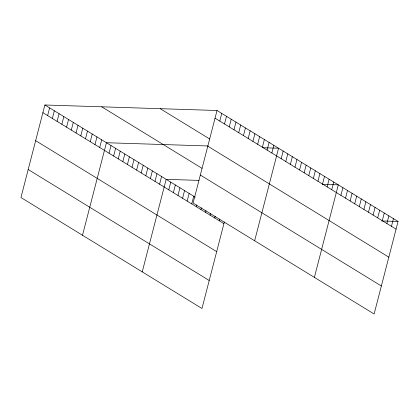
<?xml version="1.0" encoding="UTF-8"?>
<svg xmlns="http://www.w3.org/2000/svg" width="419" height="419" viewBox="0 0 419 419"><rect width="100%" height="100%" fill="white"/><g stroke="black" fill="none" stroke-linecap="round" stroke-linejoin="round"><path stroke-width="0.63" d="M217.026 110.506L193.096 203.037L374.12 314.009L398.05 221.478L217.026 110.506L44.88 104.991L20.95 197.522L201.974 308.494L224.38 221.866M47.63 115.571L49.615 107.893M52.365 118.472L54.35 110.794M57.099 121.374L59.084 113.696M61.834 124.275L63.819 116.602M66.569 127.177L68.554 119.504M71.303 130.079L73.288 122.406M76.038 132.98L78.023 125.307M80.773 135.887L82.758 128.209M85.507 138.789L87.492 131.11M90.242 141.69L92.227 134.012M94.977 144.592L96.962 136.919M99.712 147.493L101.697 139.82M82.501 235.253L106.431 142.722L208.107 145.98M109.04 153.213L111.025 145.54M113.633 156.03L115.618 148.352M118.231 158.848L120.216 151.17M122.825 161.666L124.81 153.988M127.418 164.484L129.403 156.806M132.016 167.296L134.001 159.623M136.61 170.114L138.595 162.441M141.208 172.932L143.193 165.259M145.802 175.75L147.787 168.071M150.395 178.567L152.38 170.889M154.993 181.385L156.978 173.707M159.587 184.198L161.572 176.525M142.235 271.873L166.165 179.342L198.988 180.395M168.778 189.833L170.763 182.16M173.372 192.651L175.357 184.973M177.97 195.469L179.955 187.791M182.564 198.287L184.549 190.608M187.157 201.104L189.142 193.426M191.755 203.917L193.74 196.244M196.349 206.735L196.81 204.964M219.776 121.081L221.761 113.408M200.942 209.552L201.403 207.782M224.511 123.987L226.496 116.309M205.54 212.37L205.996 210.6M229.245 126.889L231.23 119.211M210.134 215.188L210.595 213.418M233.98 129.79L235.965 122.112M214.732 218.006L215.188 216.23M238.715 132.692L240.7 125.014M219.326 220.818L219.781 219.048M243.449 135.594L245.434 127.921M248.179 138.495L250.164 130.822M252.914 141.397L254.899 133.724M257.648 144.304L259.633 136.625M262.383 147.205L264.368 139.527M267.118 150.107L269.103 142.429M271.852 153.008L273.837 145.33M254.642 240.768L278.572 148.237L262.792 147.729M281.186 158.728L283.171 151.049M285.779 161.545L287.764 153.867M290.372 164.363L292.357 156.685M294.971 167.181L296.956 159.503M299.564 169.994L301.549 162.321M304.157 172.811L306.148 165.138M308.756 175.629L310.741 167.956M313.349 178.447L315.334 170.769M317.948 181.265L319.933 173.586M322.541 184.082L324.526 176.404M327.134 186.895L329.119 179.222M331.733 189.713L333.718 182.04M314.381 277.388L338.311 184.858L322.53 184.35M340.919 195.348L342.91 187.67M345.518 198.166L347.503 190.488M350.111 200.984L352.096 193.306M354.71 203.802L356.695 196.123M359.303 206.614L361.288 198.941M363.896 209.432L365.881 201.759M368.495 212.25L370.48 204.577M373.088 215.067L375.073 207.389M377.681 217.885L379.672 210.207M382.28 220.703L384.265 213.025M386.873 223.516L388.858 215.843M391.472 226.333L393.457 218.66M381.641 220.949L398.05 221.478M215.041 118.179L396.065 229.151M160.215 108.683L209.668 138.998M207.798 146.184L388.822 257.156M101.686 106.808L202.042 168.328M200.334 175.037L381.363 286.004M44.88 104.991L195.27 197.181M42.895 112.664L223.919 223.636M35.652 140.669L216.681 251.641M28.193 169.522L209.217 280.494"/></g></svg>
